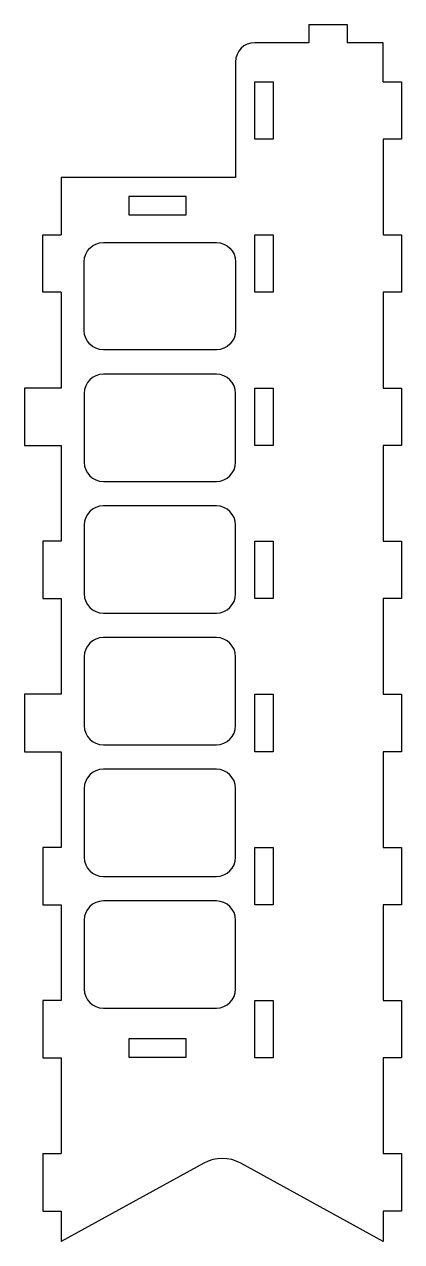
# Model space of a CAD drawing. Header units: millimetres. Extents: x -98 to 0, y -183 to 135.
import ezdxf

# ---------------------------------------------------------------- set-up
doc = ezdxf.new("R2010")
doc.units = ezdxf.units.MM
doc.layers.get('0').update_dxf_attribs({"linetype": 'CONTINUOUS'})

msp = doc.modelspace()

# ---------------------------------------------------------------- linework, layer by layer
for p, q in [((-24.1625, 135), (-14.1625, 135)), ((-24.1625, 135), (-24.1625, 130.2)), ((-14.1625, 135), (-14.1625, 130.2)), ((-24.1625, 130.2), (-38.325, 130.2)), ((-4.8, 130.2), (-14.1625, 130.2)), ((-4.8, 120), (-4.8, 130.2)), ((-43.325, 125.2), (-43.325, 95)), ((-38.325, 105), (-38.325, 120)), ((-38.325, 120), (-33.525, 120)), ((-33.525, 120), (-33.525, 105)), ((-4.8, 120), (0, 120)), ((0, 120), (0, 105)), ((-33.525, 105), (-38.325, 105)), ((0, 105), (-4.8, 105)), ((-4.8, 105), (-4.8, 80)), ((-43.325, 95), (-88.8, 95)), ((-88.8, 95), (-88.8, 80)), ((-93.6, 65), (-93.6, 80)), ((-93.6, 80), (-88.8, 80)), ((-38.325, 65), (-38.325, 80)), ((-38.325, 80), (-33.525, 80)), ((-33.525, 80), (-33.525, 65)), ((-4.8, 80), (0, 80)), ((0, 80), (0, 65)), ((-88.8, 65), (-93.6, 65)), ((-88.8, 65), (-88.8, 40)), ((-33.525, 65), (-38.325, 65)), ((0, 65), (-4.8, 65)), ((-4.8, 65), (-4.8, 40)), ((-88.8, 40), (-98.4, 40)), ((-98.4, 40), (-98.4, 25)), ((-38.325, 25), (-38.325, 40)), ((-38.325, 40), (-33.525, 40)), ((-33.525, 40), (-33.525, 25)), ((-4.8, 40), (0, 40)), ((0, 40), (0, 25)), ((-98.4, 25), (-88.8, 25)), ((-88.8, 25), (-88.8, 0)), ((-33.525, 25), (-38.325, 25)), ((0, 25), (-4.8, 25)), ((-4.8, 25), (-4.8, 0)), ((-88.8, 0), (-93.6, 0)), ((-93.6, 0), (-93.6, -15)), ((-4.8, 0), (0, 0)), ((0, 0), (0, -15)), ((-93.6, -15), (-88.8, -15)), ((-88.8, -15), (-88.8, -40)), ((0, -15), (-4.8, -15)), ((-4.8, -15), (-4.8, -40)), ((-88.8, -40), (-98.4, -40)), ((-98.4, -40), (-98.4, -55)), ((-38.325, -55), (-38.325, -40)), ((-38.325, -40), (-33.525, -40)), ((-33.525, -40), (-33.525, -55)), ((-4.8, -40), (0, -40)), ((0, -40), (0, -55)), ((-98.4, -55), (-88.8, -55)), ((-88.8, -55), (-88.8, -80)), ((-33.525, -55), (-38.325, -55)), ((0, -55), (-4.8, -55)), ((-4.8, -55), (-4.8, -80)), ((-88.8, -80), (-93.6, -80)), ((-93.6, -80), (-93.6, -95)), ((-38.325, -95), (-38.325, -80)), ((-38.325, -80), (-33.525, -80)), ((-33.525, -80), (-33.525, -95)), ((-4.8, -80), (0, -80)), ((0, -80), (0, -95)), ((-93.6, -95), (-88.8, -95)), ((-88.8, -95), (-88.8, -120)), ((-33.525, -95), (-38.325, -95)), ((0, -95), (-4.8, -95)), ((-4.8, -95), (-4.8, -120)), ((-88.8, -120), (-93.6, -120)), ((-93.6, -120), (-93.6, -135)), ((-38.325, -135), (-38.325, -120)), ((-38.325, -120), (-33.525, -120)), ((-33.525, -120), (-33.525, -135)), ((-4.8, -120), (0, -120)), ((0, -120), (0, -135)), ((-93.6, -135), (-88.8, -135)), ((-88.8, -135), (-88.8, -160)), ((-33.525, -135), (-38.325, -135)), ((0, -135), (-4.8, -135)), ((-4.8, -135), (-4.8, -160)), ((-93.6, -160), (-88.8, -160)), ((-93.6, -160), (-93.6, -175)), ((-4.8, -160), (0, -160)), ((0, -160), (0, -175)), ((-51.6311, -162.491), (-88.8, -183)), ((-4.8, -183), (-41.9689, -162.491)), ((-93.6, -175), (-88.8, -175)), ((-88.8, -175), (-88.8, -183)), ((0, -175), (-4.8, -175)), ((-4.8, -175), (-4.8, -183))]:
    msp.add_line(p, q)
for points in [[(-56.1625, 90), (-71.1625, 90), (-71.1625, 85.2), (-56.1625, 85.2)], [(-38.325, 0), (-33.525, 0), (-33.525, -15), (-38.325, -15)], [(-56.1625, -130), (-71.1625, -130), (-71.1625, -134.8), (-56.1625, -134.8)]]:
    msp.add_lwpolyline(points, close=True)
for points in [[(-77.8, 78), (-48.325, 78, -0.41421356), (-43.325, 73), (-43.325, 55, -0.41421356), (-48.325, 50), (-77.8, 50, -0.41421356), (-82.8, 55), (-82.8, 73, -0.41421356)], [(-43.325, 38.6, 0.41421356), (-48.325, 43.6), (-77.8, 43.6, 0.41421356), (-82.8, 38.6), (-82.8, 20.6, 0.41421356), (-77.8, 15.6), (-48.325, 15.6, 0.41421356), (-43.325, 20.6)], [(-43.325, 4.2, 0.41421356), (-48.325, 9.2), (-77.8, 9.2, 0.41421356), (-82.8, 4.2), (-82.8, -13.8, 0.41421356), (-77.8, -18.8), (-48.325, -18.8, 0.41421356), (-43.325, -13.8)], [(-43.325, -30.2, 0.41421356), (-48.325, -25.2), (-77.8, -25.2, 0.41421356), (-82.8, -30.2), (-82.8, -48.2, 0.41421356), (-77.8, -53.2), (-48.325, -53.2, 0.41421356), (-43.325, -48.2)], [(-43.325, -64.6, 0.41421356), (-48.325, -59.6), (-77.8, -59.6, 0.41421356), (-82.8, -64.6), (-82.8, -82.6, 0.41421356), (-77.8, -87.6), (-48.325, -87.6, 0.41421356), (-43.325, -82.6)], [(-43.325, -99, 0.41421356), (-48.325, -94), (-77.8, -94, 0.41421356), (-82.8, -99), (-82.8, -117, 0.41421356), (-77.8, -122), (-48.325, -122, 0.41421356), (-43.325, -117)]]:
    msp.add_lwpolyline(points, format="xyb", close=True)
for centre, radius, start, end in [((-38.325, 125.2), 5, 90, 180), ((-46.8, -171.2466), 10, 61.111066, 118.888934)]:
    msp.add_arc(centre, radius, start, end)

doc.saveas('drawing.dxf')
